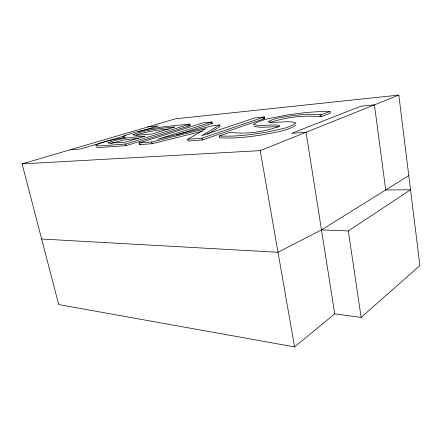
<?xml version="1.0" encoding="UTF-8"?>
<svg xmlns="http://www.w3.org/2000/svg" width="442" height="442" viewBox="0 0 442 442"><rect width="100%" height="100%" fill="white"/><g stroke="black" fill="none" stroke-linecap="round" stroke-linejoin="round"><path stroke-width="0.66" d="M296.035 124.998C286.123 131.804 272.924 132.362 261.404 135.031C247.658 137.081 233.696 138.689 219.779 137.805L219.431 135.97L230.177 132.246C246.487 134.517 263.896 131.931 279.372 126.307L279.841 125.484C271.167 123.655 261.791 127.014 253.305 124.412C262.587 118.649 274.239 117.799 284.77 115.423C299.709 112.964 314.837 111.39 329.992 111.45L330.257 113.235L321.185 116.682C303.963 115.097 286.057 117.119 269.62 122.611M361.136 317.389L419.9 265.554L398.822 95.085L175.485 118.81L22.1 163.894L58.692 304.571L294.571 346.915L334.732 313.853L361.136 317.389L348.318 230.945L410.513 189.8L385.728 189.95L374.429 104.859L361.003 106.179L291.621 133.329L306.052 132.257L334.732 313.853M41.642 239.017L278.001 252.283L321.472 229.884L408.8 175.612M207.27 134.313L220.044 126.578L219.74 124.964L213.922 125.5L157.794 139.23L211.967 122.003L212.254 123.522L176.397 135.025M219.74 124.964L201.707 135.716L254.979 117.832L264.504 116.909L264.786 118.539L202.325 139.981L188.077 141.037L187.723 139.263L205.933 128.644L151.728 142.026L139.081 142.993L139.44 144.65L152.087 143.711L202.237 131.274M22.1 163.894L260.205 150.628L398.822 95.085M219.431 135.97C235.774 136.838 252.139 134.7 268.2 131.826C277.349 129.434 287.969 128.821 295.737 123.119L295.361 122.528C286.466 120.428 277.018 123.451 268.101 121.826C274.736 117.721 283.217 117.34 290.819 115.909C300.775 114.66 310.941 113.594 320.909 114.87L329.992 111.45M110.749 143.412L124.412 139.932L138.501 138.285M187.723 139.263L201.972 138.169L264.504 116.909M136.081 135.142C146.495 131.639 157.44 130.059 168.352 129.108M139.44 144.65L140.744 144.236M139.081 142.993L203.044 122.865L211.967 122.003M96.047 146.7L96.428 147.192L100.141 147.451L126.069 145.639L190.132 125.622L189.839 124.147C167.419 126.346 144.285 127.942 123.147 136.318L123.097 137.053L125.539 137.307C115.533 139.412 104.914 140.573 95.693 145.175L96.069 145.656L99.781 145.893L125.71 144.02L189.839 124.147M125.379 135.677L80.56 148.998L70.151 149.772M137.898 131.959L158.33 125.887L147.893 126.92M188.143 125.81L190.132 125.622M210.884 123.655L212.254 123.522M262.741 118.732L264.786 118.539M278.46 126.909C270.25 126.125 261.531 128.528 253.614 126.152M321.472 229.884L348.318 230.945M125.71 144.02L126.069 145.639M151.728 142.026L152.087 143.711M201.972 138.169L202.325 139.981M260.205 150.628L294.571 346.915M320.909 114.87L321.185 116.682M320.041 114.948L320.317 116.76M133.871 134.407L133.169 134.915L136.528 135.291L152.02 133.987L174.761 127.009C160.976 128.252 146.937 129.528 133.871 134.407M108.633 142.506L108.063 143.186L125.18 142.225L144.871 136.18C132.633 137.081 120.224 138.186 108.633 142.506"/></g></svg>
